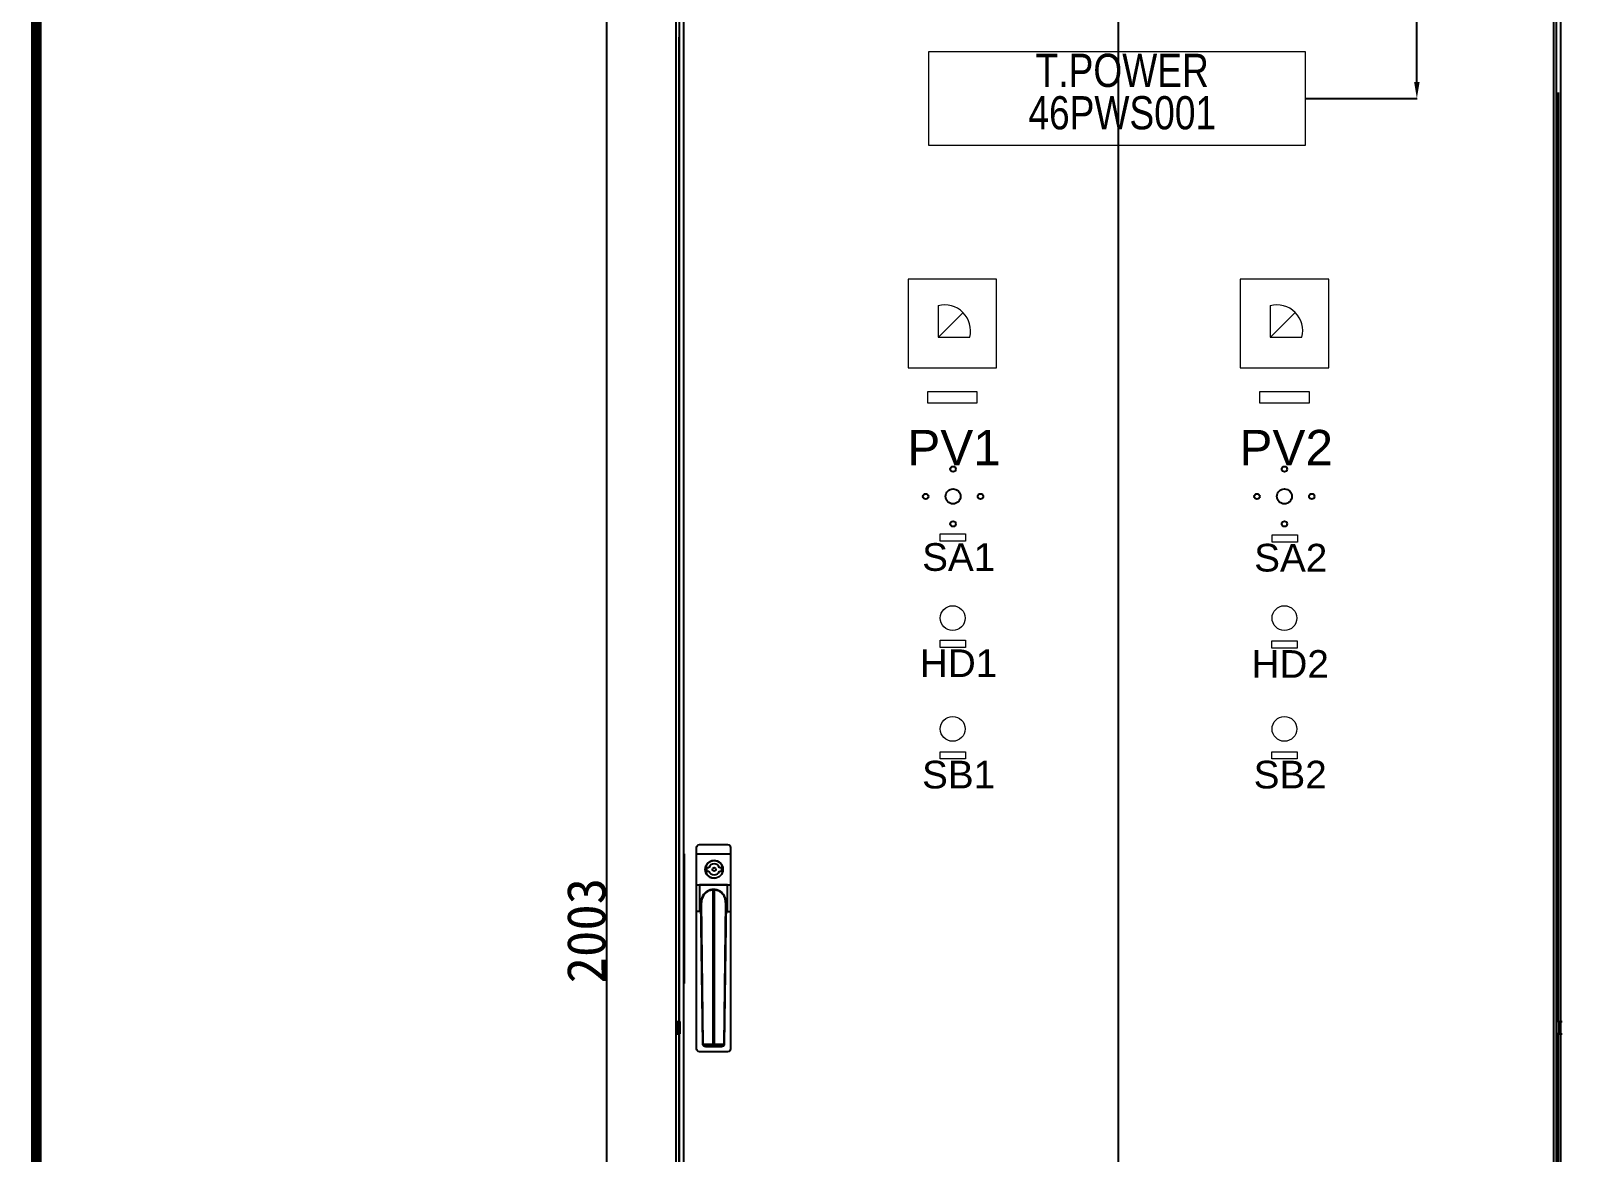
# Model space of a CAD drawing. Extents: x 81444 to 119867, y -54538 to -28747.
# Drawn here: x 81489 to 82895, y -39817 to -38805 of the extents above; entities that cross this region are included whole.
import ezdxf
from ezdxf.enums import TextEntityAlignment as Align
from ezdxf.lldxf.tags import DXFTag

# ---------------------------------------------------------------- set-up
doc = ezdxf.new("R2010")
doc.units = 0
doc.header["$LTSCALE"] = 100
doc.header["$MEASUREMENT"] = 0
doc.layers.add('HLSTK', color=7, linetype='Continuous')
doc.layers.add('t', color=1, linetype='Continuous')
doc.layers.add('细实线', color=7, linetype='Continuous', lineweight=20)
doc.styles.add('HZ', font='arial.ttf', dxfattribs={"width": 0.7})
doc.styles.get("Standard").update_dxf_attribs({"font": ''})
doc.styles.get('Standard').set_extended_font_data('SimSun')
tags = doc.linetypes.add('CENTER', pattern=[2, 1.25, -0.25, 0.25, -0.25]).pattern_tags.tags
tags[10:11] = [DXFTag(74, 4), DXFTag(75, 0), DXFTag(340, '0'), DXFTag(46, 1.0), DXFTag(50, 0.0), DXFTag(44, 0.0), DXFTag(45, 0.0)]
tags[8:9] = [DXFTag(74, 4), DXFTag(75, 0), DXFTag(340, '0'), DXFTag(46, 1.0), DXFTag(50, 0.0), DXFTag(44, 0.0), DXFTag(45, 0.0)]
tags[6:7] = [DXFTag(74, 4), DXFTag(75, 0), DXFTag(340, '0'), DXFTag(46, 1.0), DXFTag(50, 0.0), DXFTag(44, 0.0), DXFTag(45, 0.0)]
tags[4:5] = [DXFTag(74, 4), DXFTag(75, 0), DXFTag(340, '0'), DXFTag(46, 1.0), DXFTag(50, 0.0), DXFTag(44, 0.0), DXFTag(45, 0.0)]
doc.dimstyles.new('ISO-25', dxfattribs={"dimtxt": 35, "dimasz": 35, "dimexe": 1.25, "dimexo": 0.625, "dimtad": 1, "dimtoh": 1, "dimdec": 0, "dimtxsty": 'Standard', "dimcen": 2.5, "dimadec": 0, "dimazin": 0, "dimtfac": 1, "dimtdec": 0, "dimtmove": 0, "dimatfit": 3, "dimfxl": 0, "dimarcsym": 0})
doc.dimstyles.new('STANDARD$0', dxfattribs={"dimtxt": 25, "dimasz": 15, "dimexe": 0.18, "dimexo": 0.0625, "dimgap": 0.09, "dimtad": 0, "dimdec": 0, "dimzin": 0, "dimdsep": 46, "dimtxsty": 'Standard', "dimcen": 0.09, "dimadec": 0, "dimazin": 0, "dimtfac": 1, "dimtdec": 0, "dimtofl": 0, "dimtmove": 0, "dimatfit": 3, "dimfxl": 0, "dimtolj": 1, "dimtzin": 0, "dimarcsym": 0})

# ---------------------------------------------------------------- blocks, each defined once
blk = doc.blocks.new('*D103')
at = {"color": 0, "lineweight": -2}
for p, q in [((82071.4, -38615.5), (82007.8, -38615.5)), ((82009, -38650.5), (82009, -40583)), ((82071.4, -40618), (82007.8, -40618))]:
    blk.add_line(p, q, dxfattribs=at)
at = {"color": 0}
for points in [[(82014.9, -38650.5), (82003.2, -38650.5), (82009, -38615.5)], [(82003.2, -40583), (82014.9, -40583), (82009, -40618)]]:
    blk.add_solid(points, dxfattribs=at)
at = {"layer": 'Defpoints', "color": 0}
for p in [(82072, -38615.5), (82009, -40618), (82072, -40618)]:
    blk.add_point(p, dxfattribs=at)
at = {"color": 0, "insert": (81990.9, -39616.8), "char_height": 35, "attachment_point": 5, "rotation": 90}
blk.add_mtext('2003', dxfattribs=at)
blk = doc.blocks.new('*D99')
at = {"layer": 'Defpoints', "color": 0}
for p in [(82640.1, -38615.3), (82740.9, -38615.3), (82640.1, -38865.3)]:
    blk.add_point(p, dxfattribs=at)
at = {"layer": '细实线', "color": 0, "lineweight": -2}
for p, q in [((82640.1, -38615.3), (82741.1, -38615.3)), ((82740.9, -38630.3), (82740.9, -38715.4)), ((82740.9, -38850.3), (82740.9, -38765.3)), ((82640.1, -38865.3), (82741.1, -38865.3))]:
    blk.add_line(p, q, dxfattribs=at)
at = {"layer": '细实线', "color": 0}
for points in [[(82743.4, -38630.3), (82738.4, -38630.3), (82740.9, -38615.3)], [(82738.4, -38850.3), (82743.4, -38850.3), (82740.9, -38865.3)]]:
    blk.add_solid(points, dxfattribs=at)
at = {"layer": '细实线', "color": 0, "insert": (82740.9, -38740.3), "char_height": 25, "attachment_point": 5, "rotation": 90}
blk.add_mtext('\\A1;250', dxfattribs=at)
blk = doc.blocks.new('图框')
at = {"layer": 't', "color": 7, "const_width": 9.62}
blk.add_lwpolyline([(4115.6, -3151.6), (4115.6, 0), (0, 0), (0, -3151.6)], close=True, dxfattribs=at)
at = {"color": 7, "flags": 8}
for tag, p, height in [('DWG.NAME:', (1381.6, -2910.4), 25), ('PROJECTNAME:', (3125.5, -2912.8), 24), ('PROJECTNAME：', (3339.1, -2913.1), 25), ('DWG.NO.:', (3128.2, -3030.4), 24), ('图纸编号', (3315.4, -3052.4), 24), ('FILENO.:', (3128.7, -3106.1), 24), ('文档号', (3317.7, -3124.1), 24)]:
    blk.add_attdef(tag, p, '', height=height, dxfattribs=at)
for tag, height, p in [('RENLIU', 24, (698.2, -2950.4)), ('SHUFENWANG', 24, (885.8, -2950.4)), ('FANGHOU', 24, (1069.7, -2950.4)), ('DANDANLI', 24, (1250, -2950.4)), ('A', 23, (59.9, -2974.9)), ('设计时间', 23, (213.9, -2974.9)), ('刘仁', 23, (698.2, -3002.2)), ('王姝芬', 23, (885.8, -3002.2)), ('侯方', 23, (1069.7, -3002.2)), ('李丹丹', 23, (1250, -3002.2)), ('#10STATIONONTROLCABINETCOVER', 30, (1777.9, -3017.2)), ('PAGEXOFX', 24, (3953.7, -3039.1)), ('REV.', 24, (59.4, -3063)), ('DATE', 24, (208.9, -3063)), ('DESCRIPTION', 24, (451.7, -3063)), ('PREPARED', 24, (698.2, -3063)), ('CHECKED', 24, (885.8, -3063)), ('SIGNED', 24, (1069.7, -3063)), ('APPROVED', 24, (1250, -3063)), ('图纸名称', 30, (1777.9, -3094.7)), ('第几页共几页', 24, (3953.7, -3114.1))]:
    blk.add_attdef(tag, text='', height=height, dxfattribs=at).set_placement(p, align=Align.MIDDLE)
for tag, p in [('图纸名称:', (1377.8, -2965.9)), ('项目名称：', (3121.6, -2984.3)), ('项目名称：', (3325, -2984.3))]:
    blk.add_attdef(tag, text='', height=25, dxfattribs=at).set_placement(p, align=Align.BOTTOM_LEFT)
at = {"color": 7, "width": 0.8, "flags": 8}
blk.add_attdef('HANGZHOUHOLLYSYSAUTOMATIONCO.,LTD.', text='', height=24, dxfattribs=at).set_placement((2770.1, -3045.7), align=Align.MIDDLE)

msp = doc.modelspace()

# ---------------------------------------------------------------- linework, layer by layer
at = {"color": 1, "linetype": 'CENTER'}
msp.add_line((82471.2, -38490.4), (82471.2, -40734.1), dxfattribs=at)
at = {"color": 7, "linetype": 'Continuous'}
for p, q in [((82072, -40573), (82072, -38615.5)), ((82075, -40593.5), (82075, -38618.5)), ((82078.6, -38618.5), (82078.6, -39547.5)), ((82864.7, -40593.5), (82864.7, -38618.5)), ((82867, -40593.5), (82867, -38618.5)), ((82871, -40573), (82871, -38661)), ((82074.4, -38810), (82074.4, -39699)), ((82868.1, -39699), (82868.1, -38860)), ((82868.6, -38860), (82868.6, -39699)), ((82078.6, -39547.5), (82078.6, -39664.5)), ((82079.2, -39547.5), (82079.2, -39664.5)), ((82078.6, -39664.5), (82078.6, -40593.5)), ((82072, -39699), (82074.4, -39699)), ((82072.6, -39699), (82075, -39699)), ((82073.2, -39699), (82073.2, -39710)), ((82073.8, -39699), (82073.8, -39710)), ((82074, -39710), (82074, -39699)), ((82074.6, -39699), (82074.6, -39710)), ((82074.6, -39699), (82075, -39699)), ((82074.6, -39710), (82074.6, -39699)), ((82075.2, -39699), (82075.2, -39710)), ((82075.2, -39699), (82075.6, -39699)), ((82869, -39699), (82867.6, -39699)), ((82869.5, -39699), (82868.1, -39699)), ((82869, -39710), (82869, -39699)), ((82869.2, -39699), (82871.6, -39699)), ((82869.5, -39710), (82869.5, -39699)), ((82869.6, -39699), (82869.6, -39710)), ((82870.1, -39699), (82870.1, -39710)), ((82870.4, -39710), (82870.4, -39699)), ((82870.9, -39710), (82870.9, -39699)), ((82072, -39710), (82074.4, -39710)), ((82072.6, -39710), (82075, -39710)), ((82074.4, -39710), (82074.4, -40399)), ((82074.6, -39710), (82075, -39710)), ((82075.2, -39710), (82075.6, -39710)), ((82869, -39710), (82867.6, -39710)), ((82868.1, -40399), (82868.1, -39710)), ((82869.5, -39710), (82868.1, -39710)), ((82868.6, -39710), (82868.6, -40399)), ((82869.2, -39710), (82871.6, -39710))]:
    msp.add_line(p, q, dxfattribs=at)
for p, q in [((82090.3, -39547.5), (82121, -39547.5)), ((82090.3, -39575.4), (82121, -39575.4))]:
    msp.add_line(p, q)
at = {"color": 4, "linetype": 'Continuous'}
for p, q in [((82099.2, -39560), (82099.2, -39563)), ((82101.4, -39560), (82099.2, -39560)), ((82099.2, -39563), (82101.4, -39563)), ((82110.9, -39563.1), (82113.2, -39563.1)), ((82113.2, -39560.1), (82111, -39560.1)), ((82113.2, -39563.1), (82113.2, -39560.1))]:
    msp.add_line(p, q, dxfattribs=at)
at = {"lineweight": -3}
for p, q in [((82105, -39580), (82105, -39721.8)), ((82106.3, -39580), (82106.3, -39721.8)), ((82093, -39599.6), (82090.3, -39599.6)), ((82118.3, -39599.6), (82121, -39599.6)), ((82096.4, -39719.2), (82105, -39719.2)), ((82106.3, -39719.2), (82115, -39719.2))]:
    msp.add_line(p, q, dxfattribs=at)
at = {"color": 3, "linetype": 'Continuous'}
for p, q in [((82869.7, -39699), (82872.1, -39699)), ((82869.7, -39710), (82872.1, -39710))]:
    msp.add_line(p, q, dxfattribs=at)
at = {"lineweight": 20}
msp.add_lwpolyline([(82300.1, -38822.8), (82640.1, -38822.8), (82640.1, -38907.8), (82300.1, -38907.8)], close=True, dxfattribs=at)
msp.add_lwpolyline([(82092.9, -39539.1), (82118.4, -39539.1, -0.414214), (82121, -39541.7), (82121, -39723.6, -0.414214), (82118.4, -39726.2), (82092.9, -39726.2, -0.414214), (82090.3, -39723.6), (82090.3, -39541.7, -0.414214)], format="xyb", close=True)
at = {"lineweight": -3}
msp.add_lwpolyline([(82118.3, -39599.6), (82118.3, -39575.4), (82093, -39575.4), (82093, -39599.6)], dxfattribs=at)
for points in [[(82117, -39591), (82115.4, -39719.2, -0.40988), (82112.8, -39721.8), (82098.6, -39721.8, -0.40988), (82096, -39719.2), (82094.3, -39591)], [(82105, -39721.4), (82098.6, -39721.4, -0.40988), (82096.4, -39719.2), (82094.7, -39591)], [(82116.6, -39591), (82115, -39719.2, -0.40988), (82112.8, -39721.4), (82106.3, -39721.4)]]:
    msp.add_lwpolyline(points, format="xyb", dxfattribs=at)
for centre, radius in [((82322, -39200), 2.48), ((82621.3, -39200), 2.48), ((82297.3, -39224.7), 2.48), ((82322, -39224.7), 6.75), ((82346.8, -39224.7), 2.48), ((82596.5, -39224.7), 2.48), ((82621.3, -39224.7), 6.75), ((82646, -39224.7), 2.48), ((82322, -39249.5), 2.48), ((82621.3, -39249.5), 2.48)]:
    msp.add_circle(centre, radius)
at = {"color": 4, "linetype": 'Continuous'}
for radius in [8, 1.6]:
    msp.add_circle((82106.2, -39561.5), radius, dxfattribs=at)
for radius, start, end in [(8, 89.4964, 270), (5, 16.954, 162.0388), (5, 196.954, 342.0388), (8, 0, 89.4964)]:
    msp.add_arc((82106.2, -39561.5), radius, start, end, dxfattribs=at)
at = {"lineweight": -3}
for radius in [11.3, 10.9]:
    msp.add_arc((82105.7, -39591), radius, 358.302, 181.698, dxfattribs=at)
at = {"layer": '细实线', "color": 7}
for p, q in [((82308.5, -39052.4), (82308.5, -39081)), ((82308.8, -39081), (82331.1, -39058.7)), ((82608.5, -39052.4), (82608.5, -39081)), ((82608.8, -39081), (82631.1, -39058.7)), ((82308.5, -39081), (82337.1, -39081)), ((82608.5, -39081), (82637.1, -39081))]:
    msp.add_line(p, q, dxfattribs=at)
for points in [[(82281.3, -39108.5), (82361.3, -39108.5), (82361.3, -39028.5), (82281.3, -39028.5)], [(82581.3, -39108.5), (82661.3, -39108.5), (82661.3, -39028.5), (82581.3, -39028.5)], [(82298.8, -39140.2), (82343.8, -39140.2), (82343.8, -39130.2), (82298.8, -39130.2)], [(82598.8, -39140.2), (82643.8, -39140.2), (82643.8, -39130.2), (82598.8, -39130.2)]]:
    msp.add_lwpolyline(points, close=True, dxfattribs=at)
at = {"layer": '细实线', "color": 0}
for points in [[(82310.4, -39258.6), (82333.3, -39258.6), (82333.3, -39265.2), (82310.4, -39265.2)], [(82610.2, -39259.3), (82633.2, -39259.3), (82633.2, -39265.9), (82610.2, -39265.9)], [(82310.3, -39354.6), (82333.2, -39354.6), (82333.2, -39361.2), (82310.3, -39361.2)], [(82609.8, -39355.2), (82632.7, -39355.2), (82632.7, -39361.8), (82609.8, -39361.8)], [(82310.3, -39455.2), (82333.2, -39455.2), (82333.2, -39461.8), (82310.3, -39461.8)], [(82609.8, -39455.2), (82632.7, -39455.2), (82632.7, -39461.8), (82609.8, -39461.8)]]:
    msp.add_lwpolyline(points, close=True, dxfattribs=at)
for centre in [(82321.7, -39334.6), (82621.3, -39334.6), (82321.7, -39434.6), (82621.3, -39434.6)]:
    msp.add_circle(centre, 11.2, dxfattribs=at)
at = {"layer": '细实线', "color": 7}
for centre in [(82314.4, -39075.1), (82614.4, -39075.1)]:
    msp.add_arc(centre, 23.4, 345.4011, 104.6463, dxfattribs=at)

# ---------------------------------------------------------------- block references
at = {"color": 1}
msp.add_blockref('图框', (81494.1, -38172.7), dxfattribs=at)

# ---------------------------------------------------------------- texts
at = {"style": 'HZ'}
for s, height, p in [('PV1', 32, (82322.9, -39196.6)), ('PV2', 32, (82622.9, -39196.6)), ('SA1', 25, (82327.1, -39291.9)), ('SA2', 25, (82627, -39292.5)), ('HD1', 25, (82327, -39387.8)), ('HD2', 25, (82626.5, -39388.5)), ('SB1', 25, (82327, -39488.4)), ('SB2', 25, (82626.5, -39488.4))]:
    msp.add_text(s, height=height, dxfattribs=at).set_placement(p, align=Align.CENTER)
at = {"layer": 'HLSTK', "color": 7, "style": 'HZ', "width": 0.8}
for s, p in [('T.POWER', (82474.8, -38854.9)), ('46PWS001', (82474.8, -38893.2))]:
    msp.add_text(s, height=30, dxfattribs=at).set_placement(p, align=Align.CENTER)

# ---------------------------------------------------------------- dimensions: what is measured, and where the dimension line sits
at = {"color": 3}
dim = msp.add_linear_dim(base=(82009.042207, -40618.0014337), p1=(82071.9881282, -38615.5014337), p2=(82071.9881282, -40618.0014337), angle=90, dimstyle='ISO-25', dxfattribs=at)
dim.commit()
dim.dimension.update_dxf_attribs({"geometry": '*D103', "text_midpoint": (81990.917207, -39616.7514337)})
at = {"layer": '细实线', "color": 3}
dim = msp.add_linear_dim(base=(82740.9, -38615.3), p1=(82640.1, -38865.3), p2=(82640.1, -38615.3), angle=90, dimstyle='STANDARD$0', dxfattribs=at)
dim.commit()
dim.dimension.update_dxf_attribs({"geometry": '*D99', "text_midpoint": (82740.9, -38740.3)})

doc.saveas('drawing.dxf')
